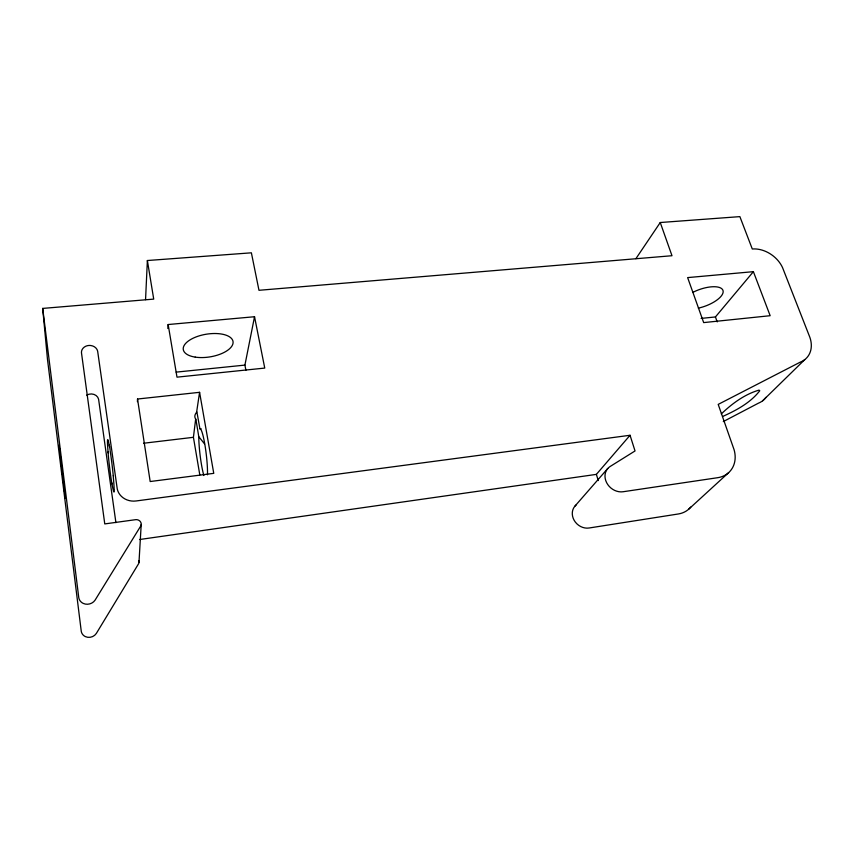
<?xml version="1.0" encoding="UTF-8"?>
<svg xmlns="http://www.w3.org/2000/svg" width="854" height="854" viewBox="0 0 854 854"><rect width="100%" height="100%" fill="white"/><g stroke="black" fill="none" stroke-linecap="round" stroke-linejoin="round"><path stroke-width="1.28" d="M137.419 401.679L137.526 399.021L199.58 392.317L213.756 473.351L150.176 481.528L137.526 399.021M145.554 299.669L147.379 260.523L251.386 252.816L258.975 290.296L671.991 255.72L660.249 222.52L739.874 216.628L752.289 248.994A26.218 19.738 36.8 0 1 782.542 267.601L809.144 335.494A28.043 21.414 39.6 0 1 800.23 362.16L718.203 404.39L734.088 449.727A28.908 23.506 42.4 0 1 717.627 477.706L623.11 491.744A14.828 12.564 41.1 0 1 606.639 482.691A14.828 12.564 41.1 0 1 610.183 466.455L635.034 450.955L630.049 435.273L136.096 500.967A16.866 15.137 -3.1 0 1 117.265 489.011L97.644 351.154A8.166 6.917 0.9 0 0 90.716 345.518A8.177 6.928 0.9 0 0 85.752 346.254A8.166 6.917 0.9 0 0 81.461 352.691L104.764 523.918L135.423 519.702A5.145 4.686 -5.8 0 1 138.519 520.15A5.103 4.633 -5.8 0 1 140.953 522.755A5.145 4.686 -5.8 0 1 141.209 524.473L138.988 562.316A4.729 4.345 -9.6 0 1 138.775 563.405L96.321 633.465C94.047 636.956 89.136 638.397 85.357 636.604A8.316 7.633 -20.3 0 1 81.279 631.448L47.472 359.288L42.7 308.411L153.72 299.113L147.379 260.523M167.832 328.491L168.153 324.531L254.535 316.727L264.751 368.074L176.992 377.158L168.153 324.531M199.804 474.856L193.42 437.312L195.673 419.004A25.78 10.515 -9.9 0 1 196.601 412.268L199.58 392.317M245.899 370.22L244.917 365.096L254.535 316.727M635.888 258.698L660.249 222.52M701.113 318.414L715.428 316.951L753.388 271.668L770.159 315.702L703.675 322.598L687.63 277.603L753.388 271.668M721.299 413.934C731.963 403.696 744.773 394.206 759.099 390.097L759.74 390.769C750.677 402.586 736.511 410.262 723.039 416.293M139.554 539.525L596.38 474.376L630.049 435.273M574.988 506.07L607.77 468.472M762.665 400.782L804.692 359.683M688.804 509.112L728.611 472.668M723.295 421.577L758.384 403.195A26.346 20.699 40.2 0 0 765.985 397.334M143.536 443.247L193.42 437.312M176.148 372.13L244.917 365.096M196.89 411.959L199.921 428.825L201.064 428.729M204.565 443.941L198.779 436.682L195.886 419.25M715.428 316.951L717.221 321.894M596.38 474.376L598.248 480.567M115.909 522.648L98.594 399.266A7.59 6.544 -1.1 0 0 86.724 395.178M42.7 308.411L78.803 597.864A8.988 8.188 -16.4 0 0 83.222 603.404C87.3 605.337 92.595 603.863 95.104 600.116L140.974 525.626A5.103 4.633 -5.8 0 0 141.209 524.473M114.244 490.1A26.421 1.334 83.2 0 1 111.863 482.905M108.148 452.844A26.421 1.334 83.2 0 1 108.042 440.056M108.212 440.579A26.421 1.334 83.2 0 1 109.536 446.93M110.166 450.848A26.421 1.334 83.2 0 1 113.262 475.678M203.86 475.518A25.833 3.106 83.1 0 1 198.779 436.682M199.921 428.825A25.833 3.106 83.1 0 1 205.013 445.51A25.833 3.106 83.1 0 1 207.458 474.813M111.917 483.866A26.421 1.42 83.3 0 1 108.01 451.905M109.269 444.945A26.421 1.42 83.3 0 1 110.123 449.93M113.198 475.838A26.421 1.27 83.4 0 1 114.137 489.342M692.861 292.367A22.161 8.786 -19.9 0 1 722.964 290.392A22.161 8.786 -19.9 0 1 698.358 308.134M576.066 505.024A13.845 11.999 42.2 0 0 574.144 520.299A13.845 11.999 42.2 0 0 589.121 527.996L678.364 513.969A27.04 22.535 43.4 0 0 690.758 507.052M138.754 560.704A4.782 4.387 -9.6 0 1 138.988 562.316M59.075 445.329L65.384 498.405L59.075 445.329M195.235 357.121A25.193 11.486 -9.2 0 0 233.089 342.614A25.193 11.486 -9.2 0 0 196.132 336.914A25.193 11.486 -9.2 0 0 195.235 357.121"/></g></svg>
